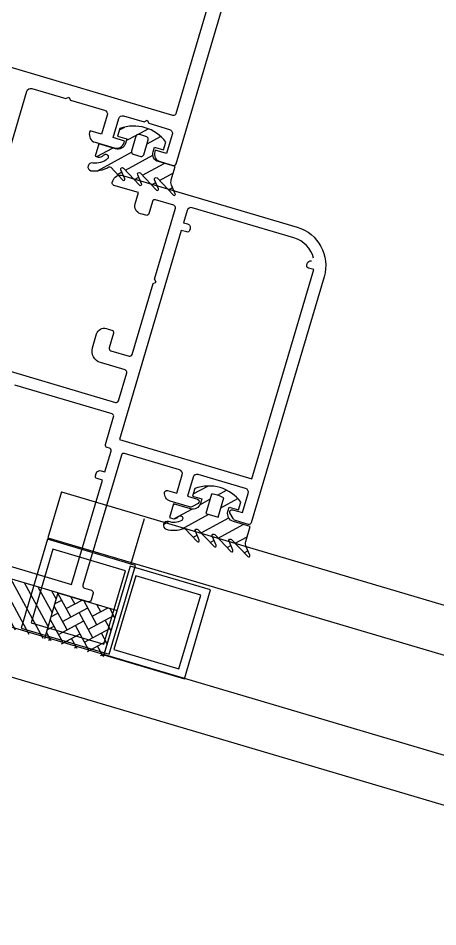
# Model space of a CAD drawing. Header units: millimetres. Extents: x 62878 to 70819, y -67946 to -61850.
# Drawn here: x 66861.73 to 66866.98, y -66976.77 to -66965.39 of the extents above; entities that cross this region are included whole.
import ezdxf

# ---------------------------------------------------------------- set-up
doc = ezdxf.new("R2010")
doc.units = ezdxf.units.MM
doc.layers.add('DOGRAMA', color=171, linetype='Continuous', lineweight=0)
doc.layers.add('DOĞRAMA-yeni', color=40, linetype='Continuous')
pattern_1 = [(28.50198966054999, (66949.88978189256, -66984.46045229882), (-0.07575379786457266, 0.1395095860831588), [])]

# ---------------------------------------------------------------- blocks, each defined once
blk = doc.blocks.new('SPANDREL 98')
at = {"layer": 'DOGRAMA', "lineweight": -2}
blk.add_line((46270.03012438137, 27297.69282376712), (46270.20015536174, 27297.11742002532), dxfattribs=at)
at = {"layer": 'DOĞRAMA-yeni', "color": 122, "lineweight": -2}
for p, q in [((46270.03035180017, 27297.69346539219), (46263.98821605936, 27295.90948229538)), ((46270.03035180017, 27297.69346539218), (46270.20025495221, 27297.11802389306)), ((46270.20025495221, 27297.11802389309), (46263.91976353816, 27295.26366460641)), ((46272.91855278611, 27296.66940725674), (46178.74697526782, 27268.83141178674)), ((46272.99254902167, 27296.06564856561), (46179.01278533634, 27268.28428747964))]:
    blk.add_line(p, q, dxfattribs=at)
for points in [[(46270.53439781798, 27295.98632227813), (46269.43146827801, 27295.66067456996), (46269.10298885065, 27296.77319480163), (46270.20591839063, 27297.09884250977)], [(46270.41017370946, 27296.05391200264), (46269.49905800251, 27295.78489867851), (46269.22721295918, 27296.70560507711), (46270.13832866612, 27296.97461840123)]]:
    blk.add_lwpolyline(points, close=True, dxfattribs=at)

msp = doc.modelspace()

# ---------------------------------------------------------------- hatches: boundary and pattern name
at = {"layer": 'DOGRAMA', "lineweight": -2}
h = msp.add_hatch(dxfattribs=at)
h.set_pattern_fill('ANSI31', color=256, scale=0.0004999999999999999, angle=343.5057849383394, style=0)
h.set_pattern_definition(pattern_1)
edge = h.paths.add_edge_path()
edge.add_arc((66863.74153464087, -66967.4460158047), 0.0999999999986167, 163.5019896354844, 203.5019896375514, ccw=False)
edge.add_line((66863.64565168117, -66967.41761759981), (66863.69480272097, -66967.25166530823))
edge.add_line((66863.69480272097, -66967.25166530823), (66863.48386020963, -66967.18918925755))
edge.add_arc((66863.51225841448, -66967.09330629786), 0.0999999999928599, 163.5019896514732, 253.5019896514732, ccw=False)
edge.add_line((66863.41637545479, -66967.064908093), (66863.43341437771, -66967.00737831718))
edge.add_line((66863.43341437771, -66967.00737831718), (66863.54847392932, -66967.04145616299))
edge.add_line((66863.54847392932, -66967.04145616299), (66863.57687213417, -66966.94557320331))
edge.add_arc((66863.17563043568, -66967.24391042758), 0.4999999999960356, 36.63209201331494, 110.3718873045528)
edge.add_line((66863.00157437596, -66966.77518397423), (66862.9731761711, -66966.87106693393))
edge.add_line((66862.9731761711, -66966.87106693393), (66863.08823572277, -66966.90514477975))
edge.add_line((66863.08823572277, -66966.90514477975), (66863.0711967999, -66966.96267455556))
edge.add_arc((66862.97531384017, -66966.93427635073), 0.1000000000125005, 253.501989664203, 343.5019896721974, ccw=False)
edge.add_line((66862.94691563533, -66967.03015931045), (66862.73597312398, -66966.96768325978))
edge.add_line((66862.73597312398, -66966.96768325978), (66862.69068508528, -66967.12059261483))
edge.add_line((66862.69068508528, -66967.12059261483), (66862.72853909718, -66967.13180405414))
edge.add_arc((66862.74699793033, -66967.06948013033), 0.06499999999665203, 253.5019896611753, 321.91132518506)
edge.add_arc((66862.82388507777, -66967.12974281725), 0.03268943072418599, -51.928289427378786, 141.9113251631283, ccw=False)
edge.add_arc((66862.69247865431, -66966.96629041678), 0.2424115900906378, 263.1926838780828, 308.6994562827485, ccw=False)
edge.add_arc((66862.65081122765, -66967.255320161), 0.05002797728600132, 75.01659471341746, 252.5298310327467)
edge.add_arc((66862.67884295981, -66966.93376022084), 0.3717812401811415, 263.3504900926146, 300.0020105832112)
edge.add_arc((66862.8722006346, -66967.27428402839), 0.01999999998353995, 43.501989597074896, 111.88765248054361, ccw=False)
edge.add_line((66862.88670764395, -66967.26051643312), (66863.0381775781, -66967.42012133879))
edge.add_arc((66863.04905783507, -66967.40979564229), 0.01499999999678976, 223.5019897940414, 383.5019896880847)
edge.add_line((66863.06281352846, -66967.40381392857), (66863.01371417855, -66967.2909038771))
edge.add_arc((66863.03205510309, -66967.28292825884), 0.01999999999009075, 43.50198962885469, 203.5019895950004, ccw=False)
edge.add_line((66863.04656211245, -66967.26916066353), (66863.24912008943, -66967.48259738942))
edge.add_arc((66863.26000034643, -66967.47227169295), 0.01499999999786575, 223.5019896368792, 383.5019896880847)
edge.add_line((66863.27375603982, -66967.46628997923), (66863.22465668988, -66967.35337992776))
edge.add_arc((66863.2429976144, -66967.34540430947), 0.01999999998835202, 43.50198965601072, 203.5019896880847, ccw=False)
edge.add_line((66863.25750462373, -66967.33163671418), (66863.46006260073, -66967.54507344008))
edge.add_arc((66863.47094285773, -66967.53474774362), 0.01499999999786575, 223.5019896368792, 383.5019896371115)
edge.add_line((66863.48469855112, -66967.5287660299), (66863.43559920124, -66967.41585597843))
edge.add_arc((66863.45394012576, -66967.40788036014), 0.019999999982549, 43.50198962577218, 203.5019896498548, ccw=False)
edge.add_line((66863.46844713509, -66967.39411276487), (66863.67100511209, -66967.60754949076))
edge.add_arc((66863.68188536911, -66967.59722379428), 0.01500000001843823, 223.5019896389342, 383.5019896149456)
edge.add_line((66863.69564106251, -66967.59124208057), (66863.64983001817, -66967.48589389613))
edge = h.paths.add_edge_path(flags=16)
edge.add_line((66863.20303360662, -66966.86967912714), (66863.1472010162, -66967.05819083222))
edge.add_arc((66863.1759659041, -66967.06671029369), 0.02999999999475634, 163.5019896323275, 253.5019896323275)
edge.add_line((66863.16744644263, -66967.09547518159), (66863.26332940234, -66967.1238733864))
edge.add_arc((66863.2718488638, -66967.09510849851), 0.02999999998080353, 253.501989624435, 343.5019896510829)
edge.add_line((66863.3006137517, -66967.10362795996), (66863.35644634212, -66966.91511625487))
edge.add_arc((66863.32768145423, -66966.90659679343), 0.02999999997253856, 343.5019896777308, 425.735555507511)
edge.add_arc((66863.1756304357, -66967.24391042757), 0.4000000000008947, 65.73555548710019, 81.2684238233408)
edge.add_arc((66863.23179849454, -66966.87819858857), 0.02999999997683938, 81.26842385874468, 163.5019896935157)
h = msp.add_hatch(dxfattribs=at)
h.set_pattern_fill('ANSI31', color=256, scale=0.0004999999999999999, angle=343.5057849383394, style=0)
h.set_pattern_definition(pattern_1)
edge = h.paths.add_edge_path(flags=16)
edge.add_arc((66864.11464132066, -66971.75000008535), 0.400000000008195, 61.96503062392497, 85.03894868941892)
edge.add_line((66864.14923273129, -66971.35149859938), (66864.07769243969, -66971.59304537789))
edge.add_line((66864.07769243969, -66971.59304537789), (66864.23110517522, -66971.63848250564))
edge.add_line((66864.23110517522, -66971.63848250564), (66864.30264546681, -66971.39693572714))
edge = h.paths.add_edge_path()
edge.add_arc((66864.11464132067, -66971.75000008535), 0.5000000000047183, 36.6320920146531, 110.3718873045528)
edge.add_line((66863.94058526095, -66971.28127363199), (66863.9121870561, -66971.3771565917))
edge.add_line((66863.9121870561, -66971.3771565917), (66864.02724660773, -66971.41123443753))
edge.add_line((66864.02724660773, -66971.41123443753), (66864.01020768486, -66971.46876421334))
edge.add_arc((66863.91432472516, -66971.4403660085), 0.09999999998872741, 253.5019896514732, 343.50198965946754, ccw=False)
edge.add_line((66863.8859265203, -66971.53624896819), (66863.67498400895, -66971.47377291752))
edge.add_line((66863.67498400895, -66971.47377291752), (66863.62386724023, -66971.64636224501))
edge.add_line((66863.62386724023, -66971.64636224501), (66863.66172125211, -66971.65757368431))
edge.add_arc((66863.68018008526, -66971.59524976052), 0.06499999998269923, 253.5019896575326, 321.9113251692345)
edge.add_arc((66863.75706723268, -66971.65551244743), 0.03268943072666238, -51.92828943875571, 141.9113251989365, ccw=False)
edge.add_arc((66863.67935283661, -66971.50768062477), 0.1992591643277991, 249.15230402221658, 299.41821118242285, ccw=False)
edge.add_arc((66863.59550528486, -66971.74222130388), 0.05002797726818192, 75.01659472520797, 252.5298310386374)
edge.add_arc((66863.67738793958, -66971.48145809099), 0.3233450412128759, 252.5613423782603, 291.887652533706)
edge.add_arc((66863.80538278956, -66971.8000536586), 0.02000000000523906, 43.501989745185085, 111.8876526352762, ccw=False)
edge.add_line((66863.81988979888, -66971.78628606329), (66863.971359733, -66971.94589096896))
edge.add_arc((66863.98223998999, -66971.93556527248), 0.01499999999732775, 223.5019897154603, 383.5019897168921)
edge.add_line((66863.99599568339, -66971.92958355874), (66863.94689633345, -66971.81667350729))
edge.add_arc((66863.96523725799, -66971.808697889), 0.01999999999589377, 43.501989597074896, 203.5019896332304, ccw=False)
edge.add_line((66863.97974426733, -66971.79493029373), (66864.18230224436, -66972.00836701962))
edge.add_arc((66864.19318250135, -66971.99804132314), 0.01499999999732775, 223.5019897154603, 383.5019897168921)
edge.add_line((66864.20693819475, -66971.9920596094), (66864.15783884481, -66971.87914955798))
edge.add_arc((66864.17617976936, -66971.8711739397), 0.02000000000923855, 43.50198962885469, 203.5019896166059, ccw=False)
edge.add_line((66864.19068677872, -66971.8574063444), (66864.3932447557, -66972.07084307027))
edge.add_arc((66864.40412501268, -66972.06051737379), 0.01499999998677251, 223.5019897537233, 383.5019896659189)
edge.add_line((66864.41788070608, -66972.05453566006), (66864.36878135617, -66971.94162560863))
edge.add_arc((66864.38712228069, -66971.93364999033), 0.01999999998835202, 43.50198965601072, 203.5019896880847, ccw=False)
edge.add_line((66864.40162929002, -66971.91988239504), (66864.60418726705, -66972.13331912093))
edge.add_arc((66864.61506752404, -66972.12299342445), 0.01499999999732775, 223.5019897154603, 383.5019896659189)
edge.add_line((66864.62882321744, -66972.11701171072), (66864.58301217311, -66972.0116635263))
edge.add_arc((66864.67471679578, -66971.97178543484), 0.09999999998353318, 163.5019896570998, 203.5019896594932, ccw=False)
edge.add_line((66864.5788338361, -66971.94338723), (66864.63381360596, -66971.75775496599))
edge.add_line((66864.63381360596, -66971.75775496599), (66864.42287109463, -66971.69527891533))
edge.add_arc((66864.45126929948, -66971.59939595564), 0.09999999998872741, 163.5019896618353, 253.50198965946748, ccw=False)
edge.add_line((66864.35538633977, -66971.5709977508), (66864.37242526267, -66971.51346797498))
edge.add_line((66864.37242526267, -66971.51346797498), (66864.48748481428, -66971.54754582078))
edge.add_line((66864.48748481428, -66971.54754582078), (66864.51588301916, -66971.45166286106))
h = msp.add_hatch(dxfattribs=at)
h.set_pattern_fill('ANSI31', color=256, scale=0.0004, angle=343.5057849383394, style=0)
h.set_pattern_definition([(118.50198966055, (67180.23270534548, -67052.6824340218), (0.111607668866527, 0.06060303829166213), [])])
edge = h.paths.add_edge_path()
edge.add_ellipse((66861.9602706212, -66972.50946495576), major_axis=(-0.01943332476494711, 0.01945754067006829), ratio=0.9999999999145266, start_angle=28.537665632517474, end_angle=118.53766563352781, ccw=False)
edge.add_line((66861.93390280729, -66972.50165544942), (66860.68502725713, -66972.13176883131))
edge.add_ellipse((66859.68056151053, -66971.98098923678), major_axis=(0.718669154498695, 0.7177747339573761), ratio=0.999999999957408, start_angle=271.6518979014994, end_angle=306.4987889237835, ccw=False)
edge.add_line((66860.41875506841, -66972.67866838464), (66861.78988139215, -66973.08476271393))
edge.add_line((66861.78988139212, -66973.08476271394), (66861.95246111485, -66972.53583276967))
edge = h.paths.add_edge_path()
edge.add_line((66862.22540825972, -66972.58799228733), (66861.98663843515, -66972.5172744621))
edge.add_ellipse((66861.9602706212, -66972.50946495576), major_axis=(-0.01943332476497629, 0.01945754067009751), ratio=0.9999999998596392, start_angle=118.5376656300599, end_angle=208.5376656192995, ccw=False)
edge.add_line((66861.95246111485, -66972.53583276966), (66861.78988139212, -66973.08476271393))
edge.add_line((66861.78988139212, -66973.08476271394), (66862.0550190306, -66973.16329004554))
edge.add_line((66862.0550190306, -66973.16329004554), (66862.2254082597, -66972.58799228734))
h = msp.add_hatch(dxfattribs=at)
h.set_pattern_fill('AR-HBONE', color=256, scale=0.0002999999999999999, angle=343.5057849383394, style=0)
h.set_pattern_definition([(28.50198966054999, (67054.46642879158, -66992.16823165174), (0.04819335172428436, 0.1627187784171862), [0.3599999999999997, -0.12]), (118.50198966055, (67054.57188485665, -66992.1109689384), (0.04819335172428436, 0.1627187784171862), [0.3599999999999999, -0.12])])
h.paths.add_polyline_path([(66862.72733429886, -66972.73665059454), (66862.96704169811, -66972.80764610661), (66862.79665246903, -66973.38294386484), (66862.0550190306, -66973.16329004554), (66862.22540825972, -66972.58799228733)])

# ---------------------------------------------------------------- linework, layer by layer
for p, q in [((66863.13743092719, -66972.23234834838), (66863.30782015622, -66971.65705059016)), ((66862.22540825969, -66972.5879922873), (66862.0550190306, -66973.16329004554)), ((66862.22540825969, -66972.5879922873), (66862.0550190306, -66973.16329004554)), ((66862.22540825969, -66972.5879922873), (66862.96704169811, -66972.80764610661)), ((66862.79665246903, -66973.38294386484), (66862.96704169811, -66972.80764610661))]:
    msp.add_line(p, q, dxfattribs=at)
at = {"layer": 'DOGRAMA', "lineweight": -2, "ltscale": 0.5}
msp.add_lwpolyline([(66861.39510687935, -66958.04339465503), (66861.49450059631, -66957.70780429606), (66862.02554702695, -66955.9147929496, -0.4142135623730953), (66862.06283137632, -66955.89454752313), (66866.45427093073, -66957.19518530509, -0.4142135623730951), (66866.47451635721, -66957.23246965445), (66865.94346992658, -66959.0254810009), (66865.84407620964, -66959.36107135988), (66863.70285156427, -66966.59064652155, -0.4142135623730951), (66863.66556721488, -66966.61089194797), (66859.27412766044, -66965.31025416605, -0.4142135623722071), (66859.25388223398, -66965.27296981668)], format="xyb", close=True, dxfattribs=at)
for points in [[(66861.32483719799, -66968.0347890608), (66861.83600488519, -66966.30889578612, -0.4142135623730951), (66861.89814546746, -66966.27515340871), (66862.32304214657, -66966.40099748955), (66862.36032649592, -66966.38075206305), (66862.38057192237, -66966.41803641245), (66862.80903358464, -66966.54493635474, -0.4142135623730951), (66862.84277596208, -66966.60707693701), (66862.77178044996, -66966.84678433627), (66862.62795601037, -66966.804187029), (66862.62227636945, -66966.82336362095, 0.4142135623729619), (66862.68976112429, -66966.94764478547), (66862.92946852357, -66967.0186402976, 0.4142135623728953), (66863.05374968809, -66966.95115554276), (66863.05942932909, -66966.93197895082), (66862.91560488951, -66966.88938164354), (66862.98660040161, -66966.64967424427, -0.4142135623730951), (66863.04874098388, -66966.6159318669), (66863.30762497513, -66966.69260701994), (66863.34490932446, -66966.67236159348), (66863.36515475094, -66966.70964594287), (66863.62403874213, -66966.78632109593, -0.4142135623730951), (66863.65778111955, -66966.84846167821), (66863.58678560745, -66967.08816907745), (66863.44296116786, -66967.04557177018), (66863.43728152692, -66967.06474836214, 0.4142135623728953), (66863.50476628175, -66967.18902952666), (66863.66776731331, -66967.2373064749, 0.4142135623729288), (66863.70505166265, -66967.21706104848), (66866.69822245339, -66957.11099709572, 0.4142135623729288)], [(66861.20037663842, -66969.68748672497), (66862.94544650501, -66970.20433405317, 0.4142135623730951), (66862.98273085436, -66970.18408862673), (66863.08638430209, -66969.83411582377, 0.4142135623730951), (66863.06613887561, -66969.79683147442), (66862.75931340456, -66969.7059572189, -0.4142135623730951), (66862.65808627229, -66969.51953547208), (66862.70920304101, -66969.34694614461, -0.4142135623730951), (66862.83348420553, -66969.27946138976), (66862.85266079748, -66969.28514103072), (66862.90060227734, -66969.29934013313, -0.4142135623730951), (66862.92084770382, -66969.3366244825), (66862.86689111462, -66969.51880210596, 0.4142135623730951), (66862.88713654107, -66969.55608645531), (66863.11725564435, -66969.62424214695, 0.4142135623730951), (66863.1545399937, -66969.60399672051), (66863.41722338856, -66968.71707934325), (66863.45450773792, -66968.69683391678), (66863.43426231146, -66968.6595495674), (66863.69694570627, -66967.77263219017, 0.4142135623730951), (66863.67670027982, -66967.73534784079), (66863.44658117653, -66967.66719214915, 0.4142135623730951), (66863.40929682716, -66967.68743757562), (66863.3638596994, -66967.84085031114, -0.4142135623730951), (66863.32657535002, -66967.86109573761), (66863.27863387016, -66967.84689663518), (66863.25945727827, -66967.84121699422, -0.4142135623730951), (66863.19197252337, -66967.71693582965), (66863.23314992043, -66967.57790553808), (66862.92632444936, -66967.48703128257, -0.4142135623730951), (66862.9060790229, -66967.44974693323), (66862.91175866385, -66967.43057034127, -0.4142135623730951), (66863.03603982844, -66967.36308558643), (66865.22217130964, -66968.01056465691, -0.4142135623730951), (66865.55959508396, -66968.63197047965), (66864.6480127084, -66971.70981348612, -0.4142135623730951), (66864.61072835904, -66971.73005891261), (66864.44840809658, -66971.68198359161, -0.1991096956269791), (66864.41867380732, -66971.6578979726), (66864.38016025772, -66971.58697071199, -0.6680969080520953), (66864.41304750295, -66971.54635806), (66864.5393349492, -66971.58376133561), (66864.61033046129, -66971.34405393637, 0.4142135623730951), (66864.57658808387, -66971.28191335408), (66863.98211373368, -66971.10584448403, 0.4142135623730951), (66863.91997315141, -66971.13958686146), (66863.84897763931, -66971.37929426073), (66863.97527467384, -66971.41670037615, -0.6680969080520438), (66863.98074061249, -66971.46867231006), (66863.90981335187, -66971.50718585966, -0.1989616347782854), (66863.8717488003, -66971.51119110803), (66863.63203181277, -66971.44019275608, -0.3728392455561729), (66863.5614755619, -66971.32990100015, -0.4568501953068724), (66863.59968194409, -66971.30545892812), (66863.71474149573, -66971.33953677394), (66863.78289718737, -66971.10941767064, 0.4142135623730951), (66863.74915480992, -66971.04727708838), (66863.05879750007, -66970.84281001349, 0.4142135623730951), (66863.02151315068, -66970.86305543996), (66862.53874366832, -66972.49306575493, 0.4142135623730951), (66862.55898909477, -66972.53035010428), (66862.64528375855, -66972.55590848865, -0.4142135623730951), (66862.66552918497, -66972.59319283802), (66862.63997080066, -66972.67948750174, -0.4142135623730951), (66862.60268645127, -66972.6997329282), (66860.61790918541, -66972.11189008788, -0.4142135623730951)], [(66865.42832323798, -66968.39834712163, 0.2621398995659221), (66865.18241382288, -66968.14480080048), (66863.90717045884, -66967.76710467604, 0.4142135623730951), (66863.84502987657, -66967.80084705348), (66863.79959274878, -66967.954259789), (66863.84753422865, -66967.96845889142, -0.4142135623730951), (66863.88127660607, -66968.0305994737), (66863.87559696511, -66968.04977606563, -0.4142135623730951), (66863.83831261576, -66968.0700214921), (66863.77119454395, -66968.05014274867), (66862.99592355167, -66970.6677475486), (66864.65469875456, -66971.15903649248), (66865.42996974681, -66968.54143169253), (66865.36285167505, -66968.52155294913, -0.4142135623730951), (66865.3426062486, -66968.48426859977), (66865.34828588956, -66968.46509200783, -0.3618128521052944), (66865.40150682625, -66968.42957061816)]]:
    msp.add_lwpolyline(points, format="xyb", dxfattribs=at)
at = {"layer": 'DOGRAMA', "lineweight": -2}
for points in [[(66863.64983001817, -66967.48589389613, -0.176326980708443), (66863.64565168117, -66967.41761759981), (66863.69480272097, -66967.25166530823), (66863.48386020963, -66967.18918925755, -0.4142135623726288), (66863.41637545479, -66967.064908093), (66863.43341437771, -66967.00737831718), (66863.54847392932, -66967.04145616299), (66863.57687213417, -66966.94557320331, 0.3333333333332321), (66863.00157437596, -66966.77518397423), (66862.9731761711, -66966.87106693393), (66863.08823572277, -66966.90514477975), (66863.0711967999, -66966.96267455556, -0.4142135623730951), (66862.94691563533, -66967.03015931045), (66862.73597312398, -66966.96768325978), (66862.69068508528, -66967.12059261483), (66862.72853909718, -66967.13180405414, 0.3076847592325163), (66862.79815663345, -66967.10957735089, -1.128701775594264), (66862.84404292551, -66967.15547723108, -0.2012120834862478), (66862.66374542442, -66967.20699309751, 0.9785310008383128), (66862.6357923683, -66967.30304051698, 0.1612998685773607), (66862.8647448782, -66967.25572569614, -0.3075716929248266), (66862.88670764395, -66967.26051643312), (66863.0381775781, -66967.42012133879, 0.8390996311771568), (66863.06281352846, -66967.40381392857), (66863.01371417855, -66967.2909038771, -0.8390996311749109), (66863.04656211245, -66967.26916066353), (66863.24912008943, -66967.48259738942, 0.8390996311813727), (66863.27375603982, -66967.46628997923), (66863.22465668988, -66967.35337992776, -0.8390996311751685), (66863.25750462373, -66967.33163671418), (66863.46006260073, -66967.54507344008, 0.8390996311750223), (66863.48469855112, -66967.5287660299), (66863.43559920124, -66967.41585597843, -0.8390996311790603), (66863.46844713509, -66967.39411276487), (66863.67100511209, -66967.60754949076, 0.8390996311813727), (66863.69564106251, -66967.59124208057)], [(66863.20303360662, -66966.86967912714), (66863.1472010162, -66967.05819083222, 0.414213562374205), (66863.16744644263, -66967.09547518159), (66863.26332940234, -66967.1238733864, 0.4142135623730951), (66863.3006137517, -66967.10362795996), (66863.35644634212, -66966.91511625487, 0.3750467088372598), (66863.34000991518, -66966.87924703932, 0.0678788880673013), (66863.23635266145, -66966.84854627732, 0.3750467088370437)], [(66864.51588301916, -66971.45166286106, 0.3333333333332296), (66863.94058526095, -66971.28127363199), (66863.9121870561, -66971.3771565917), (66864.02724660773, -66971.41123443753), (66864.01020768486, -66971.46876421334, -0.4142135623730951), (66863.8859265203, -66971.53624896819), (66863.67498400895, -66971.47377291752), (66863.62386724023, -66971.64636224501), (66863.66172125211, -66971.65757368431, 0.3076847592325949), (66863.73133878835, -66971.63534698107, -1.128701775595035), (66863.77722508044, -66971.68124686128, -0.2229122392588673), (66863.60843948161, -66971.69389424041, 0.9785310008372164), (66863.58048642552, -66971.78994165984, 0.1732976222504512), (66863.7979270331, -66971.78149532636, -0.3075716929246892), (66863.81988979888, -66971.78628606329), (66863.971359733, -66971.94589096896, 0.8390996311771624), (66863.99599568339, -66971.92958355874), (66863.94689633345, -66971.81667350729, -0.8390996311772869), (66863.97974426733, -66971.79493029373), (66864.18230224436, -66972.00836701962, 0.8390996311771624), (66864.20693819475, -66971.9920596094), (66864.15783884481, -66971.87914955798, -0.839099631177325), (66864.19068677872, -66971.8574063444), (66864.3932447557, -66972.07084307027, 0.8390996311769768), (66864.41788070608, -66972.05453566006), (66864.36878135617, -66971.94162560863, -0.8390996311770358), (66864.40162929002, -66971.91988239504), (66864.60418726705, -66972.13331912093, 0.8390996311781366), (66864.62882321744, -66972.11701171072), (66864.58301217311, -66972.0116635263, -0.1763269807084491), (66864.5788338361, -66971.94338723), (66864.63381360596, -66971.75775496599), (66864.42287109463, -66971.69527891533, -0.4142135623728453), (66864.35538633977, -66971.5709977508), (66864.37242526267, -66971.51346797498), (66864.48748481428, -66971.54754582078)], [(66864.30264546681, -66971.39693572714, 0.1010205144335734), (66864.14923273129, -66971.35149859938), (66864.07769243969, -66971.59304537789), (66864.23110517522, -66971.63848250564)], [(66864.30264546681, -66971.39693572714, 0.1010205144335734), (66864.14923273129, -66971.35149859938), (66864.07769243969, -66971.59304537789), (66864.23110517522, -66971.63848250564)]]:
    msp.add_lwpolyline(points, format="xyb", close=True, dxfattribs=at)
at = {"layer": 'DOGRAMA', "linetype": 'ByBlock', "lineweight": -2}
msp.add_lwpolyline([(66861.14950958712, -66972.11289649304), (66862.39598806329, -66972.48207315603), (66862.7822036492, -66971.17806490406), (66862.7150855774, -66971.15818616071, -0.4142135623730951), (66862.69484015094, -66971.12090181133), (66862.70335961241, -66971.0921369234, -0.4142135623730951), (66862.76550019466, -66971.05839454597), (66862.81344167449, -66971.07259364838), (66862.89011682759, -66970.81370965717, 0.4142135623730951), (66862.86987140117, -66970.77642530783), (66862.84110651325, -66970.76790584637, -0.4142135623730951), (66862.82086108679, -66970.73062149702), (66862.92309462422, -66970.38544284207, 0.4142135623730951), (66862.90284919777, -66970.34815849269), (66861.68513560953, -66969.98750129117, 0.4142135623730951)], format="xyb", dxfattribs=at)
at = {"layer": 'DOGRAMA', "lineweight": -2}
for points in [[(66862.80233210998, -66973.36376727288), (66863.80910318688, -66973.66194842376), (66864.13852236312, -66972.54970609119), (66863.13175128619, -66972.25152494032)], [(66862.92661327455, -66973.29628251803), (66863.74161843202, -66973.53766725921), (66864.01424119854, -66972.61719084607), (66863.19923604108, -66972.37580610487)]]:
    msp.add_lwpolyline(points, close=True, dxfattribs=at)

# ---------------------------------------------------------------- block references
at = {"layer": 'DOĞRAMA-yeni', "xscale": -1, "rotation": 359.9612925110064}
msp.add_blockref('SPANDREL 98', (113113.8476634121, -94300.26832428397), dxfattribs=at)

doc.saveas('drawing.dxf')
